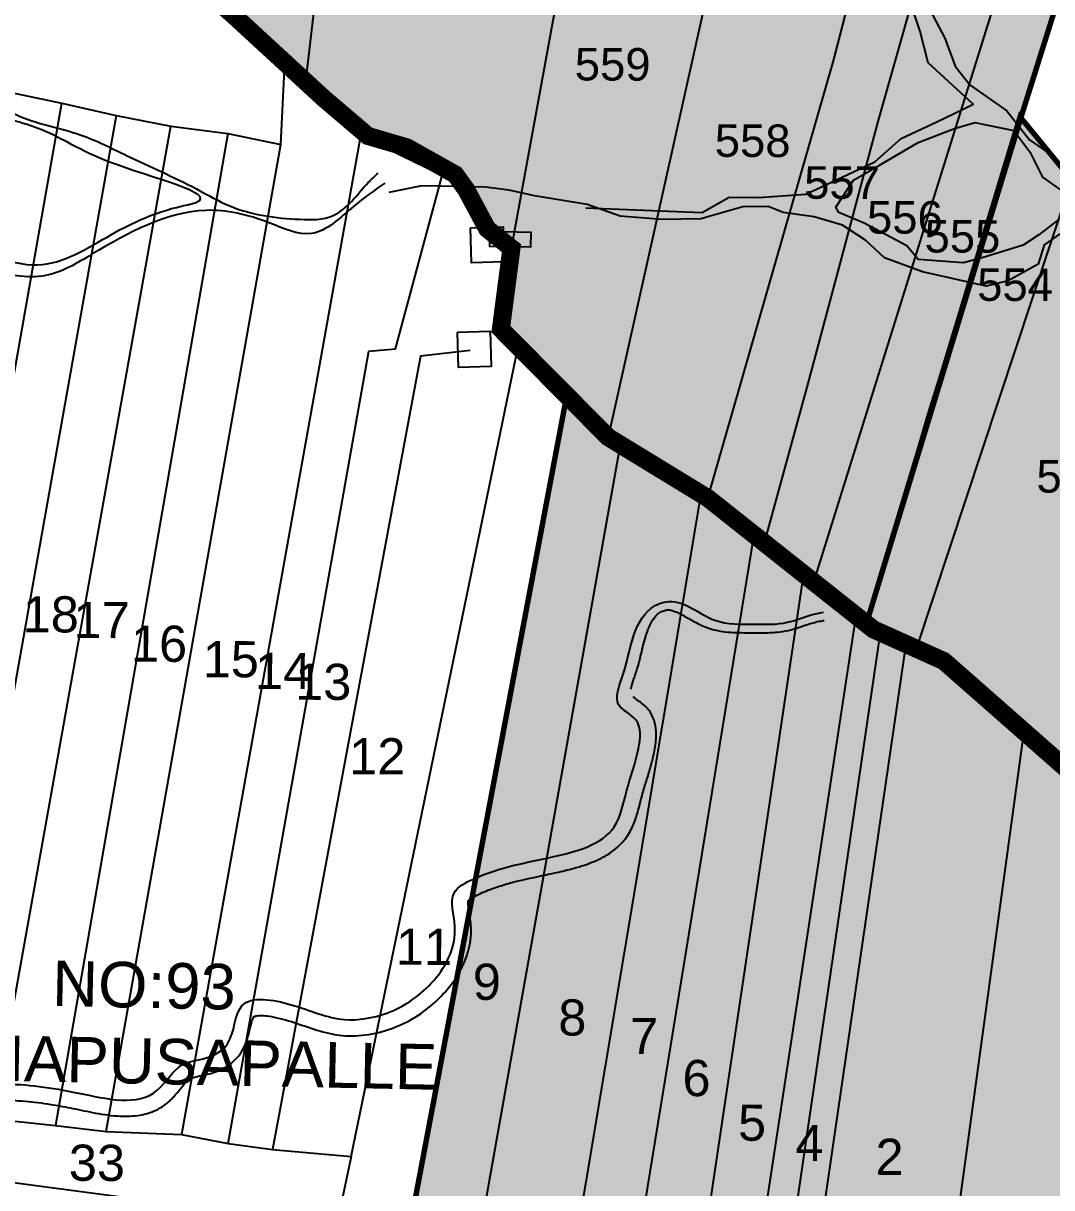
# Model space of a CAD drawing. Header units: inches. Extents: x 177544 to 239871, y 1610424 to 1630335.
# Drawn here: x 187772 to 188341, y 1621015 to 1621659 of the extents above; entities that cross this region are included whole.
import ezdxf
from ezdxf.enums import TextEntityAlignment as Align

# ---------------------------------------------------------------- set-up
doc = ezdxf.new("R2010")
doc.units = ezdxf.units.IN
doc.header["$MEASUREMENT"] = 0
doc.linetypes.add('DASHED2', pattern=[0.375, 0.25, -0.125])
for name, color, linetype in [('BOUNDRY STONES', 240, 'Continuous'), ('DIMENSION', 7, 'Continuous'), ('PLOT', 7, 'Continuous'), ('PLOT NO', 7, 'Continuous'), ('PLOTS NO', 7, 'Continuous'), ('STREAM', 4, 'Continuous'), ('STREAMS', 4, 'Continuous'), ('VILLAGE BOUNDRY', 5, 'Continuous'), ('wua1', 3, 'Continuous')]:
    doc.layers.add(name, color=color, linetype=linetype)
doc.styles.get("Standard").update_dxf_attribs({"font": 'arial.ttf'})
pattern_1 = [(45, (0, 0), (-0.088388347648, 0.088388347648), [])]

msp = doc.modelspace()

# ---------------------------------------------------------------- hatches: boundary and pattern name
at = {"layer": 'PLOTS NO', "true_color": 0x105689}
h = msp.add_hatch(color=146, dxfattribs=at)
h.dxf.hatch_style = 1
h.paths.add_polyline_path([(188238.85, 1621326.61), (188150.74, 1621395.54), (188103.15, 1621424.55), (188072.77, 1621452.23), (188039.08, 1621491.33), (188043.11, 1621533.78), (188011.66, 1621571.94), (187959.39, 1621597.33), (187927.4, 1621626.08), (187803.66, 1621738.79), (187830.03, 1621973.98), (187846.63, 1622068.64), (187912.38, 1622089.51), (187989.76, 1622101.1), (188150.33, 1622116.72), (188369.76, 1622132.24), (188418.74, 1622135.64), (188448.67, 1622140.54), (188551.69, 1622148.87), (188583.5, 1622139.99), (188604.88, 1622131.45), (188675.59, 1622145.98), (188712.46, 1622143.74), (188716.81, 1622150.73), (188866.14, 1622140.19), (188875.88, 1622130.22), (188874.55, 1622116.8), (188838.01, 1621979.91), (188794.17, 1621815.68), (188774.92, 1621745.56), (188793.92, 1621739.7), (188747.44, 1621588.85), (188695.67, 1621609.42), (188647.54, 1621619.81), (188603.42, 1621635.67), (188516.12, 1621667.34), (188390.46, 1621700.54), (188388.92, 1621709.73), (188359.49, 1621718.22), (188324.35, 1621606.43)])
at = {"layer": 'PLOTS NO', "true_color": 0xa953a0}
h = msp.add_hatch(dxfattribs=at)
h.set_pattern_fill('ANSI31', color=215)
h.set_pattern_definition(pattern_1)
h.paths.add_polyline_path([(188731.62, 1620564.88), (188731.18, 1620673.42), (188565.3, 1620703.77), (188453.26, 1620734.95), (188440.5, 1620738.51), (188344.35, 1620774.49), (188303.36, 1620789.83), (188398.15, 1620913), (188395.64, 1621205.88), (188281.76, 1621305.97), (188246.44, 1621321.85), (188238.98, 1621327.05), (188323.93, 1621606.94), (188352.48, 1621572.06), (188439.18, 1621522.03), (188446.02, 1621516.84), (188464.97, 1621502.45), (188535.72, 1621465.75), (188553.58, 1621456.48), (188614.52, 1621424.87), (188660.76, 1621406.43), (188663.72, 1621386.87), (188693.6, 1621377.68), (188706.42, 1621394.38), (188752.63, 1621380.14), (188770.55, 1621374.02), (188784.73, 1621369.17), (188791.79, 1621366.76), (188820.42, 1621356.98), (188846.66, 1621348.02), (188880.2, 1621338.85), (188891.16, 1621335.85), (188896.43, 1621334.41), (188907.89, 1621331.28), (189016.38, 1621640.42), (189048.33, 1621627.2), (188963.91, 1621400.02), (188938.1, 1621323.03), (188969.12, 1621314.55), (189063.31, 1621528.26), (189089.66, 1621608.8), (189149.77, 1621580.03), (189231.76, 1621540.77), (189240.01, 1621571.28), (189357.78, 1621534.67), (189344.88, 1621503.61), (189333.06, 1621467.05), (189324.58, 1621381.86), (189301.09, 1621230), (189297.37, 1621191.42), (189284.47, 1621153.59), (189271.57, 1621115.76), (189247.25, 1621055.29), (189233.14, 1621020.21), (189225.99, 1620991.29), (189206.13, 1620932.1), (189200.34, 1620901.67), (189168.54, 1620901.53), (189147.56, 1620905.1), (189135.15, 1620873.79), (189129.75, 1620860.17), (189109.25, 1620784.36), (189075.34, 1620788.31), (189062.74, 1620789.78), (189040.43, 1620735.61), (189015.41, 1620695.27), (188964.02, 1620698.97), (188929.07, 1620667.98), (188897.34, 1620644.33), (188793.95, 1620582.31), (188761.63, 1620571.99), (188740.38, 1620565.18)])
at = {"layer": 'PLOTS NO', "true_color": 0x58ba48}
h = msp.add_hatch(dxfattribs=at)
h.set_pattern_fill('ANSI31', color=85)
h.set_pattern_definition(pattern_1)
h.paths.add_polyline_path([(188597.69, 1620273.14), (188483.67, 1620302.92), (188437.08, 1620313.14), (188353.86, 1620348.65), (188366.62, 1620393.08), (188383.12, 1620448.65), (188395.42, 1620493.07), (188404.19, 1620547.12), (188407.32, 1620570.67), (188297.69, 1620593.98), (188186.35, 1620609.46), (188176.54, 1620612.41), (188211.56, 1620793.4), (188185.58, 1620798.86), (188170.39, 1620800.63), (188152.93, 1620804.12), (188122.96, 1620809.01), (188095.05, 1620816.23), (188086.03, 1620819.96), (188051.96, 1620828.29), (187997.86, 1620836.47), (187973.68, 1620841.09), (187958.04, 1620843.29), (188073.05, 1621452.87), (188102.74, 1621425.65), (188147.26, 1621398.46), (188176.8, 1621375.77), (188204.1, 1621354.14), (188233.29, 1621331.01), (188246.44, 1621321.85), (188260.81, 1621315.39), (188281.76, 1621305.97), (188395.64, 1621205.88), (188398.15, 1620913), (188303.36, 1620789.83), (188440.5, 1620738.51), (188565.3, 1620703.77), (188731.18, 1620673.42), (188731.62, 1620564.88), (188639.78, 1620371.82)])

# ---------------------------------------------------------------- linework, layer by layer
at = {"layer": 'BOUNDRY STONES'}
for points in [[(188019.72, 1621545.58), (188037.93, 1621546.13), (188038.51, 1621526.75), (188020.3, 1621526.21)], [(188012.53, 1621487.79), (188030.74, 1621488.33), (188031.32, 1621468.95), (188013.11, 1621468.41)]]:
    msp.add_lwpolyline(points, close=True, dxfattribs=at)
at = {"layer": 'BOUNDRY STONES', "color": 1}
msp.add_lwpolyline([(188030.69, 1621543.68), (188053.2, 1621543.21), (188053.03, 1621534.78), (188030.51, 1621535.24)], close=True, dxfattribs=at)
at = {"layer": 'PLOT'}
for points in [[(187989.76, 1622101.1), (187965.57, 1621966.18), (187955.54, 1621912.26), (187947.85, 1621792.39), (187928.5, 1621626.44)], [(188042.45, 1621534.31), (188098.77, 1621841.76)], [(188179.78, 1621805.13), (188095.96, 1621429.79)], [(188151.19, 1621396.06), (188220.63, 1621637.85), (188255.15, 1621771.05)], [(188288.18, 1621756.11), (188245.19, 1621604.32), (188206.53, 1621459.44), (188182.34, 1621371.38)], [(188209.87, 1621349.56), (188330.8, 1621736.84)], [(188359.49, 1621718.22), (188272.94, 1621442.88), (188238.85, 1621326.61)], [(188266.59, 1621312.79), (188330.59, 1621505.99), (188352.48, 1621572.06), (188392, 1621691.36), (188388.92, 1621709.73)], [(187557.88, 1621663.7), (187580.96, 1621658.3), (187600.82, 1621654.87), (187612.68, 1621650.54), (187640.33, 1621644.33), (187666.25, 1621639.75), (187695.94, 1621632.6), (187715.44, 1621630.16), (187732.63, 1621626.66), (187743.05, 1621625.29), (187757.55, 1621622.04), (187793.61, 1621614.41), (187823.63, 1621607.61), (187853.94, 1621601.81), (187885.55, 1621597.73), (187914.87, 1621591.57), (187917.14, 1621636.88)], [(187695.94, 1621060.44), (187793.61, 1621614.41)], [(187823.63, 1621607.61), (187725.38, 1621056.22)], [(187755.42, 1621052.75), (187853.94, 1621601.81)], [(187885.55, 1621597.73), (187790.18, 1621049.07)], [(187959.49, 1621599.36), (187859.95, 1621044.09)], [(187818.19, 1621045.87), (187914.87, 1621591.57)], [(187885.66, 1621039.14), (187963.6, 1621477.27), (187978.24, 1621478.57), (188005.14, 1621578.55)], [(187953.81, 1621032.09), (188046.15, 1621479.95)], [(188019.57, 1621477.75), (187992.18, 1621474.67), (187910.31, 1621035.84)], [(188073.05, 1621452.87), (187958.04, 1620843.29)], [(187997.86, 1620836.47), (188102.74, 1621425.65)], [(188147.26, 1621398.46), (188051.96, 1620828.29)], [(188086.03, 1620819.96), (188176.8, 1621375.77)], [(188204.1, 1621354.14), (188122.96, 1620809.01)], [(188152.93, 1620804.12), (188233.29, 1621331.01)], [(188246.44, 1621321.85), (188170.39, 1620800.63)], [(188185.58, 1620798.86), (188260.81, 1621315.39)], [(188325.96, 1621267.13), (188258.53, 1620773.17)], [(187945.6, 1620993.73), (187412.14, 1621064.66), (187037, 1621147.83)], [(187422.27, 1621110.41), (187474.01, 1621101.94), (187489.32, 1621096.01), (187502.5, 1621093.71), (187529.96, 1621086.46), (187563.77, 1621080.74), (187595.19, 1621075.96), (187608.43, 1621073.97), (187624.64, 1621071.76), (187638.47, 1621070.49), (187658.8, 1621065.38), (187674.35, 1621062.82), (187695.94, 1621060.44), (187725.38, 1621056.22), (187755.42, 1621052.75), (187790.18, 1621049.07), (187818.19, 1621045.87), (187859.95, 1621044.09), (187885.66, 1621039.14), (187910.31, 1621035.84), (187953.81, 1621032.09), (187945.6, 1620993.73), (187940.74, 1620953.58), (187925.61, 1620840.99)]]:
    msp.add_lwpolyline(points, dxfattribs=at)
at = {"layer": 'STREAM'}
for points in [[(187611.24, 1621553.59), (187643.22, 1621544.27), (187665, 1621543.37), (187704.49, 1621540.95), (187756.06, 1621529.47), (187780.01, 1621525.04), (187821.08, 1621541.85), (187859.86, 1621557.56), (187868.19, 1621559.69), (187820.58, 1621581.73), (187782.52, 1621599.78), (187747.39, 1621609.23), (187721.18, 1621614.79), (187699.58, 1621620.82), (187679.95, 1621624.01), (187655.74, 1621614.04), (187617.75, 1621627.51), (187588.2, 1621647.18), (187570.98, 1621650.1), (187549.46, 1621641.92), (187527.46, 1621638.53), (187511.77, 1621635.84), (187498.93, 1621629.81), (187484.93, 1621633.84)], [(187615, 1621628.95), (187633.65, 1621624.2), (187651.06, 1621620.77), (187682.5, 1621629.41), (187713.3, 1621619.37), (187746.44, 1621617.27), (187770.99, 1621607), (187803.84, 1621597.01), (187829.72, 1621585.45), (187868.13, 1621567.08), (187886.57, 1621557.69), (187925.41, 1621550.26), (187943.52, 1621552.17), (187963.19, 1621570.56), (187968.69, 1621575.86)], [(187972.4, 1621570.31), (187954.96, 1621557.29), (187931.76, 1621542.39), (187908.28, 1621548.37), (187873.29, 1621555.21), (187810.27, 1621530.9), (187784.69, 1621519.18), (187752.7, 1621523.02), (187721.17, 1621534.59), (187669.09, 1621538.35), (187642.18, 1621538.41), (187616.14, 1621549.62), (187594.53, 1621567.64), (187575.17, 1621571.36), (187540.49, 1621579.41), (187514.97, 1621573.17)]]:
    msp.add_spline(points, degree=3, dxfattribs=at)
for points, knots in [([(187255.41, 1620678.02), (187257.56, 1620690.01), (187261.84, 1620713.84), (187295.48, 1620732.97), (187327.2, 1620744.18), (187363.94, 1620751.02), (187378.69, 1620786.45), (187382.93, 1620816.59), (187399.24, 1620849.67), (187432.89, 1620844.76), (187467.2, 1620834), (187479.45, 1620863.47), (187506.68, 1620871.69), (187536.51, 1620858.51), (187548.6, 1620882.79), (187559.42, 1620906.23), (187587.43, 1620895.24), (187618.72, 1620895.75), (187633.65, 1620928.71), (187642.67, 1620959.7), (187641.14, 1620989.14), (187648.75, 1621010.01), (187666.8, 1621027.15), (187655.2, 1621048.43), (187657.19, 1621077.27), (187682.27, 1621072.64), (187705.49, 1621080.36), (187732.39, 1621070.65), (187766.51, 1621073.22), (187801.21, 1621068.22), (187843.65, 1621057.5), (187857.24, 1621084.47), (187873.92, 1621085.49), (187889.8, 1621094.3), (187888.46, 1621122.78), (187924.17, 1621116.39), (187946.88, 1621105.36), (187977.07, 1621110.4), (188001.5, 1621127.64), (188014.95, 1621153.81), (188006.38, 1621178.05), (188032.66, 1621191.57), (188060.93, 1621196.07), (188100.53, 1621206.37), (188105.93, 1621236), (188112.91, 1621253.69), (188114.99, 1621274.35), (188097.34, 1621281.05), (188105.75, 1621300.43), (188108.4, 1621317.43), (188115.98, 1621334.79), (188135.51, 1621342.33), (188152.59, 1621325.69), (188175.62, 1621326.61), (188193.84, 1621325.88), (188206.01, 1621331.23), (188212.77, 1621332.56), (188215.06, 1621333.01)], [0, 0, 0, 0, 6.926986, 13.765878, 21.30579, 27.795734, 34.358677, 41.908055, 47.175403, 53.496788, 60.079, 65.428191, 69.126723, 76.372499, 80.373104, 83.596848, 90.443898, 94.281014, 101.535848, 108.715986, 114.267, 118.67361, 121.77347, 127.763874, 131.522736, 135.464008, 139.831928, 146.480318, 151.461116, 159.987858, 168.683614, 172.60927, 175.366117, 178.161317, 182.632468, 188.048115, 194.162499, 198.860287, 205.213103, 211.579185, 215.219947, 217.913915, 226.880811, 234.444888, 238.587337, 243.481173, 246.635519, 249.159799, 252.298897, 256.630176, 260.501355, 262.609427, 268.061242, 272.404161, 276.080166, 278.805615, 280.195402, 280.195402, 280.195402, 280.195402]), ([(188108.58, 1621290.4), (188108.62, 1621290.73), (188108.7, 1621291.2), (188109.12, 1621292.97), (188109.65, 1621294.56), (188110.56, 1621297.18), (188110.87, 1621298.07), (188111.84, 1621300.98), (188112.4, 1621302.89), (188113.9, 1621308.35), (188114.65, 1621311.66), (188115.86, 1621316.45), (188116.3, 1621318.09), (188117.52, 1621322.08), (188118.36, 1621324.37), (188120.11, 1621327.97), (188120.99, 1621329.37), (188122.54, 1621331.22), (188123.18, 1621331.83), (188124.54, 1621332.83), (188125.35, 1621333.29), (188126.98, 1621333.95), (188127.8, 1621334.15), (188128.84, 1621334.27), (188129.14, 1621334.28), (188129.82, 1621334.25), (188130.19, 1621334.21), (188131.66, 1621333.93), (188132.99, 1621333.48), (188136.13, 1621332.01), (188137.92, 1621331.01), (188141.87, 1621328.75), (188144.02, 1621327.5), (188147.84, 1621325.63), (188149.36, 1621324.96), (188152.57, 1621323.81), (188154.18, 1621323.36), (188160.15, 1621322.02), (188164.36, 1621321.78), (188170.11, 1621321.67), (188171.9, 1621321.67), (188174.88, 1621321.68), (188176.1, 1621321.67), (188178.63, 1621321.65), (188179.93, 1621321.64), (188183.92, 1621321.65), (188186.71, 1621321.71), (188191.6, 1621322.18), (188193.62, 1621322.47), (188197.45, 1621323.31), (188199.12, 1621323.79), (188202.21, 1621324.78), (188203.65, 1621325.29), (188206.05, 1621326.11), (188207.05, 1621326.45), (188209.04, 1621327.07), (188210.01, 1621327.33), (188212.15, 1621327.84), (188213.3, 1621328.07), (188214.85, 1621328.38), (188215.2, 1621328.45), (188215.55, 1621328.52)], [250.332541, 250.332541, 250.332541, 250.332541, 250.811439, 250.811439, 251.825565, 251.825565, 252.30554, 252.30554, 253.33504, 253.33504, 255.39404, 255.39404, 256.533854, 256.533854, 258.193434, 258.193434, 259.569779, 259.569779, 260.519478, 260.519478, 261.469177, 261.469177, 262.418877, 262.418877, 262.911974, 262.911974, 263.405071, 263.405071, 264.712656, 264.712656, 266.020241, 266.020241, 267.327827, 267.327827, 268.100379, 268.100379, 268.872932, 268.872932, 271.019423, 271.019423, 272.033915, 272.033915, 272.783097, 272.783097, 273.53228, 273.53228, 275.030646, 275.030646, 276.045858, 276.045858, 276.915167, 276.915167, 277.784476, 277.784476, 278.46121, 278.46121, 279.221368, 279.221368, 279.981527, 279.981527, 280.195402, 280.195402, 280.195402, 280.195402]), ([(188018.63, 1621173.55), (188018.68, 1621173.61), (188018.82, 1621173.77), (188019.52, 1621174.4), (188020.35, 1621174.98), (188022.52, 1621176.19), (188023.84, 1621176.82), (188026.67, 1621178.07), (188028.08, 1621178.66), (188030.87, 1621179.75), (188032.25, 1621180.26), (188036.38, 1621181.7), (188039.11, 1621182.53), (188047.5, 1621184.82), (188053.26, 1621186.04), (188062.38, 1621187.97), (188065.39, 1621188.61), (188071.69, 1621190.02), (188074.99, 1621190.81), (188082.43, 1621192.94), (188086.6, 1621194.36), (188093.9, 1621197.83), (188097.1, 1621199.72), (188101.48, 1621203.31), (188102.87, 1621204.63), (188105.07, 1621207.12), (188105.92, 1621208.23), (188108.28, 1621211.75), (188109.45, 1621214.19), (188111.33, 1621218.96), (188112.04, 1621221.32), (188113.28, 1621225.84), (188113.8, 1621228.01), (188114.63, 1621231.26), (188114.94, 1621232.41), (188115.61, 1621234.76), (188115.96, 1621235.93), (188117.06, 1621239.5), (188117.83, 1621241.93), (188119.23, 1621246.59), (188119.85, 1621248.76), (188120.77, 1621252.47), (188121.11, 1621253.92), (188121.68, 1621256.75), (188121.93, 1621258.13), (188122.35, 1621261.09), (188122.5, 1621262.65), (188122.6, 1621266.13), (188122.52, 1621268.09), (188121.78, 1621272.18), (188121.11, 1621274.33), (188119.56, 1621277.15), (188119.11, 1621277.87), (188118.15, 1621279.16), (188117.66, 1621279.73), (188116.71, 1621280.74), (188116.24, 1621281.2), (188114.85, 1621282.44), (188113.97, 1621283.11), (188112.12, 1621284.47), (188111.21, 1621285.09), (188110.25, 1621285.8), (188110, 1621285.99), (188109.81, 1621286.15)], [215.545095, 215.545095, 215.545095, 215.545095, 216.042375, 216.042375, 216.969414, 216.969414, 217.896453, 217.896453, 218.823491, 218.823491, 219.75053, 219.75053, 221.604607, 221.604607, 225.381657, 225.381657, 227.159417, 227.159417, 228.937178, 228.937178, 231.132092, 231.132092, 232.922578, 232.922578, 233.811682, 233.811682, 234.441857, 234.441857, 235.702208, 235.702208, 236.962559, 236.962559, 238.22291, 238.22291, 239.000502, 239.000502, 239.778094, 239.778094, 241.333277, 241.333277, 242.602808, 242.602808, 243.382346, 243.382346, 244.067442, 244.067442, 244.752538, 244.752538, 245.528027, 245.528027, 246.303517, 246.303517, 246.574875, 246.574875, 246.809362, 246.809362, 247.043849, 247.043849, 247.512824, 247.512824, 248.134476, 248.134476, 248.405099, 248.405099, 248.405099, 248.405099]), ([(187899.87, 1621109.31), (187899.91, 1621109.34), (187900.01, 1621109.4), (187900.59, 1621109.63), (187901.34, 1621109.82), (187903.44, 1621109.99), (187904.78, 1621109.98), (187907.76, 1621109.71), (187909.42, 1621109.45), (187913.19, 1621108.7), (187915.33, 1621108.16), (187921.82, 1621106.33), (187925.91, 1621104.88), (187934.23, 1621102.07), (187938.47, 1621100.69), (187944.93, 1621099.41), (187946.82, 1621099.12), (187951.22, 1621098.71), (187953.71, 1621098.66), (187958.66, 1621098.88), (187961.14, 1621099.14), (187968.52, 1621100.34), (187973.37, 1621101.69), (187982.58, 1621105.3), (187986.95, 1621107.57), (187994.76, 1621112.69), (187998.26, 1621115.47), (188004.29, 1621121.26), (188006.89, 1621124.16), (188011.68, 1621130.52), (188013.85, 1621133.98), (188016.77, 1621140.17), (188017.75, 1621142.73), (188019.06, 1621147.41), (188019.49, 1621149.47), (188020.07, 1621153.93), (188020.19, 1621156.34), (188020.04, 1621159.81), (188019.96, 1621160.83), (188019.75, 1621162.76), (188019.62, 1621163.68), (188019.23, 1621166.3), (188018.96, 1621167.88), (188018.6, 1621170.58), (188018.51, 1621171.7), (188018.52, 1621173.08), (188018.6, 1621173.44), (188018.63, 1621173.55)], [183.143131, 183.143131, 183.143131, 183.143131, 183.676362, 183.676362, 184.689066, 184.689066, 185.70177, 185.70177, 186.714474, 186.714474, 187.930952, 187.930952, 190.486815, 190.486815, 193.042679, 193.042679, 194.055232, 194.055232, 195.323015, 195.323015, 196.590798, 196.590798, 199.126364, 199.126364, 201.66193, 201.66193, 203.977298, 203.977298, 205.998863, 205.998863, 208.020427, 208.020427, 209.331885, 209.331885, 210.309634, 210.309634, 211.394047, 211.394047, 211.839017, 211.839017, 212.283987, 212.283987, 213.173928, 213.173928, 214.063869, 214.063869, 214.799521, 214.799521, 214.799521, 214.799521]), ([(187666.4, 1621065.39), (187666.61, 1621065.45), (187666.98, 1621065.53), (187668.43, 1621065.73), (187669.87, 1621065.78), (187673.27, 1621065.73), (187675.23, 1621065.63), (187678.39, 1621065.56), (187679.48, 1621065.55), (187683.91, 1621065.66), (187686.94, 1621066.03), (187692.45, 1621066.88), (187694.93, 1621067.37), (187698.46, 1621067.93), (187699.68, 1621068.1), (187702.11, 1621068.34), (187703.28, 1621068.39), (187705.83, 1621068.34), (187707.17, 1621068.25), (187712.03, 1621067.71), (187715.85, 1621066.94), (187724.04, 1621065.24), (187728.41, 1621064.3), (187734.48, 1621063.54), (187735.92, 1621063.4), (187738.75, 1621063.19), (187740.15, 1621063.12), (187744.28, 1621062.99), (187746.97, 1621063), (187753.04, 1621063.1), (187756.36, 1621063.2), (187761.86, 1621063.22), (187764.16, 1621063.17), (187768.77, 1621062.97), (187771.07, 1621062.82), (187778.01, 1621062.21), (187782.69, 1621061.61), (187791.03, 1621060.27), (187794.6, 1621059.62), (187800.27, 1621058.5), (187802.26, 1621058.09), (187806.39, 1621057.23), (187808.52, 1621056.79), (187815.07, 1621055.53), (187819.62, 1621054.78), (187828.03, 1621054.17), (187831.86, 1621054.18), (187838.75, 1621055.15), (187841.79, 1621055.92), (187846.25, 1621057.84), (187847.72, 1621058.62), (187850.08, 1621060.14), (187851, 1621060.8), (187852.63, 1621062.14), (187853.33, 1621062.79), (187854.63, 1621064.06), (187855.23, 1621064.7), (187856.93, 1621066.59), (187857.92, 1621067.82), (187860.05, 1621070.45), (187861.14, 1621071.77), (187862.88, 1621073.62), (187863.58, 1621074.23), (187864.33, 1621074.77), (187864.51, 1621074.88), (187864.85, 1621075.07), (187865.05, 1621075.17), (187866.05, 1621075.59), (187867.2, 1621075.93), (187870.22, 1621076.61), (187872.07, 1621076.95), (187875.43, 1621077.78), (187876.8, 1621078.17), (187879.5, 1621079.13), (187880.85, 1621079.69), (187884.01, 1621081.26), (187885.81, 1621082.36), (187888.83, 1621084.76), (187890.09, 1621085.96), (187892.22, 1621088.52), (187893.13, 1621089.88), (187894.58, 1621092.55), (187895.15, 1621093.87), (187896.63, 1621097.85), (187897.23, 1621100.37), (187898.16, 1621104.25), (187898.52, 1621105.75), (187899.16, 1621107.84), (187899.45, 1621108.54), (187899.75, 1621109.14), (187899.84, 1621109.27), (187899.87, 1621109.31)], [132.336445, 132.336445, 132.336445, 132.336445, 132.871522, 132.871522, 133.910126, 133.910126, 134.948729, 134.948729, 135.463921, 135.463921, 136.977973, 136.977973, 138.492025, 138.492025, 139.370882, 139.370882, 140.358833, 140.358833, 141.346785, 141.346785, 143.807893, 143.807893, 146.269002, 146.269002, 147.023515, 147.023515, 147.778028, 147.778028, 149.287054, 149.287054, 151.303203, 151.303203, 152.803951, 152.803951, 154.3047, 154.3047, 157.306197, 157.306197, 159.463088, 159.463088, 160.603357, 160.603357, 161.743625, 161.743625, 164.042533, 164.042533, 165.913124, 165.913124, 167.376377, 167.376377, 168.119723, 168.119723, 168.611845, 168.611845, 169.026868, 169.026868, 169.441891, 169.441891, 170.271937, 170.271937, 171.377657, 171.377657, 172.289235, 172.289235, 172.62315, 172.62315, 172.957065, 172.957065, 174.004432, 174.004432, 175.051799, 175.051799, 175.682458, 175.682458, 176.313117, 176.313117, 177.178299, 177.178299, 177.847563, 177.847563, 178.431454, 178.431454, 179.015344, 179.015344, 180.251569, 180.251569, 181.211776, 181.211776, 181.99405, 181.99405, 182.409886, 182.409886, 182.409886, 182.409886])]:
    msp.add_open_spline(points, degree=3, knots=knots, dxfattribs=at)
at = {"layer": 'STREAMS', "color": 4}
for points in [[(188264.06, 1621685.06), (188282.27, 1621650.46), (188287.96, 1621634.92), (188296.33, 1621624.46), (188316.63, 1621610.33), (188329.18, 1621594.22), (188341.87, 1621585.39)], [(188083.63, 1621556.61), (188147.98, 1621554.01), (188162.99, 1621562.59), (188179.08, 1621562.26), (188205.4, 1621564.25), (188243.48, 1621582.09), (188258.15, 1621594.9), (188277.83, 1621604.23), (188292.38, 1621611.12), (188297.95, 1621613.97), (188272.99, 1621636.72), (188268.68, 1621654.16), (188263.49, 1621669.5)], [(188344.87, 1621549.75), (188334.34, 1621541.77), (188325.59, 1621535.91), (188304.72, 1621529.44), (188292.56, 1621526.25), (188267.55, 1621528.05), (188261.23, 1621535.52), (188237.73, 1621548.08), (188223.6, 1621553.97), (188221.94, 1621557.03), (188231.75, 1621571.92), (188246.17, 1621580.25), (188267.59, 1621592.74), (188287.62, 1621600.52), (188298.91, 1621603.74), (188320.42, 1621599.41), (188329.24, 1621587.59), (188336.3, 1621573.64), (188349.49, 1621564.32)], [(188350.59, 1621545.3), (188337.32, 1621536.16), (188333.96, 1621525.52), (188317.28, 1621516.19), (188305.18, 1621513.31), (188269.84, 1621521.19), (188248.93, 1621528.98), (188238.33, 1621538.67), (188225.6, 1621547.08), (188209.89, 1621551.61), (188192.83, 1621554.07), (188184.47, 1621557.4), (188170.5, 1621557.16), (188152.49, 1621552.01), (188147.45, 1621550.53), (188125.59, 1621550.2), (188102.58, 1621552.02), (188084.28, 1621558.45), (188055.14, 1621563.25), (188041.25, 1621566.43), (188028.12, 1621568.02), (187992.84, 1621568.75), (187974.6, 1621565.18)]]:
    msp.add_lwpolyline(points, dxfattribs=at)
at = {"layer": 'VILLAGE BOUNDRY', "color": 5, "linetype": 'DASHED2', "ltscale": 50, "const_width": 10}
msp.add_lwpolyline([(187803.77, 1621737.88), (187889.37, 1621662.42), (187938.65, 1621617.1), (187963.01, 1621596.37), (187984.69, 1621590.01), (188011.39, 1621575.04), (188017.37, 1621566.72), (188029.05, 1621544.97), (188042.45, 1621534.31), (188036.61, 1621489.56), (188095.96, 1621429.79), (188151.19, 1621396.06), (188205.85, 1621352.75), (188242.77, 1621323.5), (188281.76, 1621305.97), (188330.74, 1621262.93), (188395.64, 1621205.88)], dxfattribs=at)
at = {"layer": 'VILLAGE BOUNDRY', "color": 5, "linetype": 'DASHED2', "ltscale": 50}
msp.add_lwpolyline([(187803.77, 1621737.88, 10, 10, 0), (187889.37, 1621662.42, 10, 10, 0), (187938.65, 1621617.1, 10, 10, 0), (187963.01, 1621596.37, 10, 10, 0), (187984.69, 1621590.01, 10, 10, 0), (188011.39, 1621575.04, 10, 10, 0), (188017.37, 1621566.72, 10, 10, 0), (188029.05, 1621544.97, 10, 10, 0), (188042.45, 1621534.31, 10, 10, 0), (188036.61, 1621489.56, 10, 10, 0), (188095.96, 1621429.79, 10, 10, 0), (188151.19, 1621396.06, 10, 10, 0), (188205.85, 1621352.75, 10, 10, 0), (188242.77, 1621323.5, 10, 10, 0), (188281.76, 1621305.97, 10, 10, 0), (188330.74, 1621262.93, 10, 10, 0), (188395.64, 1621205.88, 10, 10, 0)], format="xyseb", dxfattribs=at)
at = {"layer": 'wua1', "const_width": 3}
for points in [[(188238.39, 1621327.83), (188150.74, 1621395.54), (188103.15, 1621424.55), (188072.77, 1621452.23), (188039.08, 1621491.33), (188043.11, 1621533.78), (188011.66, 1621571.94), (187959.39, 1621597.33), (187927.4, 1621626.08), (187803.66, 1621738.79), (187830.03, 1621973.98), (187846.63, 1622068.64), (187912.38, 1622089.51), (187989.76, 1622101.1), (188150.33, 1622116.72), (188369.76, 1622132.24)], [(188359.49, 1621718.22), (188324.35, 1621606.43), (188238.85, 1621326.61)], [(188395.64, 1621205.88), (188281.76, 1621305.97), (188246.44, 1621321.85), (188238.98, 1621327.05), (188323.93, 1621606.94), (188352.48, 1621572.06)], [(187958.04, 1620843.29), (188073.05, 1621452.87), (188102.74, 1621425.65), (188147.26, 1621398.46), (188176.8, 1621375.77), (188204.1, 1621354.14), (188233.29, 1621331.01), (188246.44, 1621321.85), (188260.81, 1621315.39), (188281.76, 1621305.97), (188395.64, 1621205.88)]]:
    msp.add_lwpolyline(points, dxfattribs=at)

# ---------------------------------------------------------------- texts
at = {"layer": 'DIMENSION', "insert": (187839.4, 1621139.39), "char_height": 25.1806, "width": 308.7972, "attachment_point": 2, "rotation": 358.8191}
msp.add_mtext('NO:93\\PVENNAPUSAPALLE ', dxfattribs=at)
at = {"layer": 'PLOT NO'}
for s, p in [('559', (188077.46, 1621627.08)), ('558', (188154.92, 1621584.84)), ('557', (188204.4, 1621561.66)), ('556', (188239.16, 1621542.43)), ('555', (188271.02, 1621531.93)), ('554', (188300.14, 1621505.2)), ('552', (188332.91, 1621399.16))]:
    msp.add_text(s, height=18, rotation=359.76838, dxfattribs=at).set_placement(p)
for s, p in [('18', (187787.54, 1621331.83)), ('17', (187815.69, 1621328.67)), ('16', (187847.47, 1621315.59)), ('15', (187887.16, 1621307.02)), ('14', (187916.07, 1621300.53)), ('13', (187938.29, 1621294.52)), ('12', (187968.23, 1621253.36)), ('11', (187994.07, 1621148)), ('9', (188028.84, 1621128.63)), ('8', (188076.17, 1621108.9)), ('7', (188115.9, 1621098.6)), ('6', (188144.86, 1621075.39)), ('5', (188175.62, 1621050.73)), ('4', (188207.35, 1621039.48)), ('2', (188251.68, 1621031.85)), ('33', (187813.08, 1621028.54))]:
    msp.add_text(s, height=20, rotation=359.76838, dxfattribs=at).set_placement(p, align=Align.MIDDLE_CENTER)

doc.saveas('drawing.dxf')
